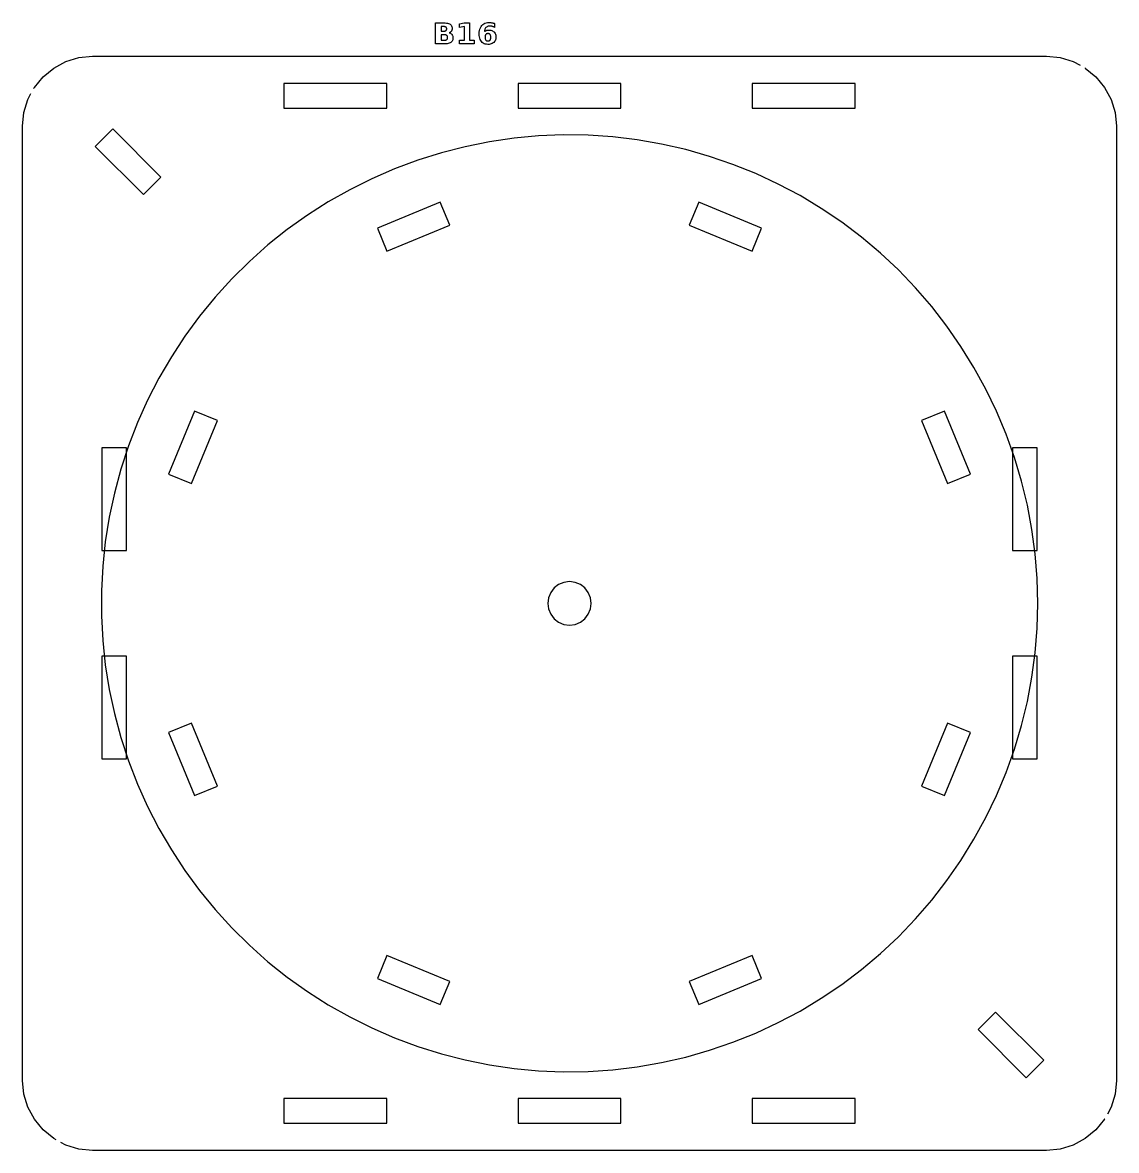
# Model space of a CAD drawing. Header units: millimetres. Extents: x 8 to 295, y 9 to 290.
# Drawn here: x 8.9 to 135.1, y 8.9 to 139 of the extents above; entities that cross this region are included whole.
import ezdxf

# ---------------------------------------------------------------- set-up
doc = ezdxf.new("R2010")
doc.units = ezdxf.units.MM
for name, color, linetype in [('CUT', 1, 'CONTINUOUS'), ('ENGRAVE', 5, 'CONTINUOUS'), ('SCORE', 7, 'CONTINUOUS')]:
    doc.layers.add(name, color=color, linetype=linetype)

msp = doc.modelspace()

# ---------------------------------------------------------------- linework, layer by layer
at = {"layer": 'CUT', "color": 1}
for points in [[(10.2055, 131.3367), (10.2856, 131.4864), (11.2899, 132.7101), (12.5136, 133.7144), (13.9097, 134.4607), (15.4246, 134.9202), (16.9963, 135.075), (127.0037, 135.075), (128.5754, 134.9202), (130.0903, 134.4607), (130.8831, 134.0369)], [(131.4563, 133.7305), (131.4864, 133.7144), (132.7101, 132.7101), (133.7144, 131.4864), (134.4607, 130.0903), (134.9202, 128.5754), (135.075, 127.0037), (135.075, 16.9963), (134.9202, 15.4246), (134.4607, 13.9097), (134.0402, 13.1231)], [(12.7829, 10.1416), (12.5136, 10.2856), (11.2899, 11.2899), (10.2856, 12.5136), (9.5393, 13.9097), (9.0798, 15.4246), (8.925, 16.9963), (8.925, 127.0037), (9.0798, 128.5754), (9.5393, 130.0903), (9.8991, 130.7634)], [(133.7338, 12.5498), (133.7144, 12.5136), (132.7101, 11.2899), (131.4864, 10.2856), (130.0903, 9.5393), (128.5754, 9.0798), (127.0037, 8.925), (16.9963, 8.925), (15.4246, 9.0798), (13.9097, 9.5393), (13.3562, 9.8352)]]:
    msp.add_lwpolyline(points, dxfattribs=at)
for points in [[(39.075, 129.075), (50.925, 129.075), (50.925, 131.925), (39.075, 131.925), (39.075, 129.075)], [(77.925, 129.075), (77.925, 131.925), (66.075, 131.925), (66.075, 129.075), (77.925, 129.075)], [(93.075, 129.075), (104.925, 129.075), (104.925, 131.925), (93.075, 131.925), (93.075, 129.075)], [(22.8561, 119.1287), (24.8713, 121.1439), (19.3205, 126.6947), (17.3053, 124.6795), (22.8561, 119.1287)], [(58.1854, 115.6078), (57.0948, 118.2409), (49.8423, 115.2368), (50.933, 112.6038), (58.1854, 115.6078)], [(93.067, 112.6038), (94.1577, 115.2368), (86.9052, 118.2409), (85.8146, 115.6078), (93.067, 112.6038)], [(31.3962, 93.067), (28.7632, 94.1577), (25.7591, 86.9052), (28.3922, 85.8146), (31.3962, 93.067)], [(118.2409, 86.9052), (115.2368, 94.1577), (112.6038, 93.067), (115.6078, 85.8146), (118.2409, 86.9052)], [(20.925, 78.075), (20.925, 89.925), (18.075, 89.925), (18.075, 78.075), (20.925, 78.075)], [(123.075, 78.075), (125.925, 78.075), (125.925, 89.925), (123.075, 89.925), (123.075, 78.075)], [(73.253, 69.8297), (73.7721, 70.2279), (74.1703, 70.747), (74.4207, 71.3514), (74.5061, 72), (74.4207, 72.6486), (74.1703, 73.253), (73.7721, 73.7721), (73.253, 74.1703), (72.6486, 74.4207), (72, 74.5061), (71.3514, 74.4207), (70.747, 74.1703), (70.2279, 73.7721), (69.8297, 73.253), (69.5793, 72.6486), (69.4939, 72), (69.5793, 71.3514), (69.8297, 70.747), (70.2279, 70.2279), (70.747, 69.8297), (71.3514, 69.5793), (72, 69.4939), (72.6486, 69.5793), (73.253, 69.8297)], [(18.075, 54.075), (20.925, 54.075), (20.925, 65.925), (18.075, 65.925), (18.075, 54.075)], [(123.075, 54.075), (125.925, 54.075), (125.925, 65.925), (123.075, 65.925), (123.075, 54.075)], [(31.3962, 50.933), (28.3922, 58.1854), (25.7591, 57.0948), (28.7632, 49.8423), (31.3962, 50.933)], [(118.2409, 57.0948), (115.6078, 58.1854), (112.6038, 50.933), (115.2368, 49.8423), (118.2409, 57.0948)], [(58.1854, 28.3922), (50.933, 31.3962), (49.8423, 28.7632), (57.0948, 25.7591), (58.1854, 28.3922)], [(86.9052, 25.7591), (94.1577, 28.7632), (93.067, 31.3962), (85.8146, 28.3922), (86.9052, 25.7591)], [(124.6795, 17.3053), (126.6947, 19.3205), (121.1439, 24.8713), (119.1287, 22.8561), (124.6795, 17.3053)], [(50.925, 12.075), (50.925, 14.925), (39.075, 14.925), (39.075, 12.075), (50.925, 12.075)], [(77.925, 12.075), (77.925, 14.925), (66.075, 14.925), (66.075, 12.075), (77.925, 12.075)], [(104.925, 12.075), (104.925, 14.925), (93.075, 14.925), (93.075, 12.075), (104.925, 12.075)]]:
    msp.add_lwpolyline(points, close=True, dxfattribs=at)
at = {"layer": 'ENGRAVE', "color": 5}
for points in [[(58.3683, 137.6649), (58.4127, 137.6205), (58.4522, 137.5707), (58.486, 137.516), (58.5137, 137.4575), (58.5352, 137.3949), (58.5506, 137.3283), (58.5598, 137.2578), (58.5629, 137.1833), (58.5562, 137.0711), (58.5364, 136.9688), (58.5034, 136.8765), (58.4572, 136.7941), (58.3978, 136.7217), (58.3252, 136.6592), (58.2391, 136.6065), (58.1393, 136.5634), (58.0257, 136.5298), (57.8984, 136.5058), (57.7574, 136.4915), (57.6026, 136.4867), (56.5625, 136.4867), (56.5625, 138.9167), (57.5033, 138.9167), (57.6643, 138.9124), (57.8097, 138.8997), (57.9397, 138.8784), (58.0541, 138.8487), (58.1531, 138.8104), (58.2365, 138.7637), (58.3059, 138.7076), (58.3627, 138.6413), (58.4068, 138.5647), (58.4383, 138.478), (58.4573, 138.381), (58.4636, 138.2738), (58.4613, 138.2161), (58.4543, 138.1614), (58.4428, 138.1096), (58.4267, 138.0608), (58.4059, 138.0148), (58.3806, 137.9719), (58.3508, 137.9321), (58.3169, 137.896), (58.2788, 137.8634), (58.2366, 137.8344), (58.1902, 137.809), (58.1397, 137.7871), (58.2044, 137.7648), (58.2641, 137.737), (58.3187, 137.7037), (58.3683, 137.6649)], [(57.666, 137.9922), (57.7015, 138.0049), (57.733, 138.0211), (57.7604, 138.041), (57.7838, 138.0645), (57.8029, 138.0913), (57.8178, 138.1216), (57.8284, 138.1553), (57.8348, 138.1925), (57.8369, 138.2331), (57.8348, 138.2732), (57.8284, 138.31), (57.8178, 138.3436), (57.8029, 138.3738), (57.7838, 138.4007), (57.7604, 138.4243), (57.733, 138.4445), (57.7015, 138.461), (57.666, 138.4738), (57.6266, 138.4829), (57.5832, 138.4884), (57.5358, 138.4903), (57.1892, 138.4903), (57.1892, 137.9759), (57.5358, 137.9759), (57.5832, 137.9777), (57.6266, 137.9832), (57.666, 137.9922)], [(59.8746, 138.4903), (59.3065, 138.3731), (59.3065, 138.7995), (59.8713, 138.9167), (60.467, 138.9167), (60.467, 136.9196), (61.0204, 136.9196), (61.0204, 136.4867), (59.3212, 136.4867), (59.3212, 136.9196), (59.8746, 136.9196), (59.8746, 138.4903)], [(63.313, 138.4273), (63.2629, 138.4486), (63.2139, 138.4677), (63.1658, 138.4847), (63.1188, 138.4995), (63.0727, 138.5122), (63.0273, 138.5229), (62.9823, 138.5317), (62.9376, 138.5385), (62.8933, 138.5433), (62.8493, 138.5463), (62.8058, 138.5472), (62.7159, 138.5429), (62.6329, 138.53), (62.5567, 138.5084), (62.4875, 138.4781), (62.4251, 138.4393), (62.3696, 138.3918), (62.3211, 138.3358), (62.2799, 138.2714), (62.2459, 138.1987), (62.2191, 138.1176), (62.1996, 138.0282), (62.1873, 137.9304), (62.2236, 137.9558), (62.2609, 137.9791), (62.2992, 138.0001), (62.3385, 138.019), (62.3787, 138.0356), (62.42, 138.05), (62.4624, 138.0622), (62.5061, 138.0721), (62.551, 138.0799), (62.5972, 138.0854), (62.6447, 138.0888), (62.6934, 138.0899), (62.8137, 138.0838), (62.9259, 138.0656), (63.0302, 138.0353), (63.1264, 137.9929), (63.2146, 137.9384), (63.2948, 137.8718), (63.3647, 137.7953), (63.4219, 137.7114), (63.4664, 137.6199), (63.4981, 137.5209), (63.5172, 137.4145), (63.5235, 137.3005), (63.5164, 137.1746), (63.4951, 137.0573), (63.4596, 136.9487), (63.41, 136.8487), (63.3461, 136.7574), (63.268, 136.6747), (63.178, 136.6028), (63.0783, 136.544), (62.9689, 136.4983), (62.8499, 136.4656), (62.7212, 136.446), (62.5828, 136.4395), (62.4308, 136.4484), (62.2908, 136.475), (62.1626, 136.5194), (62.0464, 136.5816), (61.942, 136.6616), (61.8495, 136.7593), (61.7702, 136.8733), (61.7053, 137.0023), (61.6548, 137.1461), (61.6188, 137.3047), (61.5971, 137.4783), (61.5899, 137.6667), (61.5984, 137.8603), (61.6237, 138.0395), (61.6658, 138.2044), (61.7248, 138.355), (61.8007, 138.4912), (61.8935, 138.6131), (62.0009, 138.7183), (62.1209, 138.8044), (62.2534, 138.8713), (62.3984, 138.9191), (62.5559, 138.9478), (62.726, 138.9574), (62.7816, 138.9567), (62.8367, 138.9545), (62.8912, 138.9509), (62.9452, 138.9458), (62.9986, 138.9393), (63.0515, 138.9313), (63.1041, 138.9219), (63.1564, 138.9111), (63.2086, 138.8988), (63.2606, 138.885), (63.3124, 138.8699), (63.364, 138.8532), (63.364, 138.404), (63.313, 138.4273)], [(57.7671, 136.9486), (57.8067, 136.9685), (57.841, 136.9929), (57.8701, 137.0217), (57.8939, 137.0551), (57.9124, 137.093), (57.9256, 137.1354), (57.9336, 137.1823), (57.9362, 137.2337), (57.9336, 137.2842), (57.9257, 137.3302), (57.9126, 137.3719), (57.8943, 137.4092), (57.8707, 137.4421), (57.8418, 137.4706), (57.8077, 137.4947), (57.7682, 137.5144), (57.7234, 137.5298), (57.6733, 137.5407), (57.6178, 137.5473), (57.557, 137.5495), (57.1892, 137.5495), (57.1892, 136.9131), (57.557, 136.9131), (57.6173, 136.9153), (57.6725, 136.922), (57.7224, 136.933), (57.7671, 136.9486)], [(62.4888, 137.6744), (62.4454, 137.6596), (62.4066, 137.6388), (62.3724, 137.6122), (62.3427, 137.5796), (62.3176, 137.5411), (62.297, 137.4967), (62.2811, 137.4464), (62.2696, 137.3901), (62.2628, 137.3279), (62.2605, 137.2598), (62.2628, 137.1917), (62.2696, 137.1295), (62.2811, 137.0732), (62.297, 137.0229), (62.3176, 136.9785), (62.3427, 136.94), (62.3724, 136.9074), (62.4066, 136.8807), (62.4454, 136.86), (62.4888, 136.8452), (62.5368, 136.8363), (62.5893, 136.8334), (62.6423, 136.8363), (62.6906, 136.8452), (62.7343, 136.86), (62.7734, 136.8807), (62.8078, 136.9074), (62.8375, 136.94), (62.8626, 136.9785), (62.8832, 137.0229), (62.8991, 137.0732), (62.9106, 137.1295), (62.9174, 137.1917), (62.9197, 137.2598), (62.9174, 137.3279), (62.9106, 137.3901), (62.8991, 137.4464), (62.8832, 137.4967), (62.8626, 137.5411), (62.8375, 137.5796), (62.8078, 137.6122), (62.7734, 137.6388), (62.7343, 137.6596), (62.6906, 137.6744), (62.6423, 137.6833), (62.5893, 137.6862), (62.5368, 137.6833), (62.4888, 137.6744)]]:
    msp.add_lwpolyline(points, close=True, dxfattribs=at)
at = {"layer": 'SCORE', "color": 7}
msp.add_lwpolyline([(126, 72), (125.9247, 74.8499), (125.6992, 77.6918), (125.324, 80.5179), (124.8001, 83.3202), (124.1291, 86.0909), (123.3128, 88.8224), (122.3535, 91.507), (121.2538, 94.1373), (120.0169, 96.7058), (118.6461, 99.2055), (117.1453, 101.6294), (115.5187, 103.9706), (113.7708, 106.2228), (111.9065, 108.3796), (109.9309, 110.4349), (107.8496, 112.3832), (105.6684, 114.2189), (103.3934, 115.9369), (101.0309, 117.5325), (98.5874, 119.0012), (96.0699, 120.3388), (93.4852, 121.5417), (90.8407, 122.6066), (88.1437, 123.5304), (85.4016, 124.3106), (82.6223, 124.945), (79.8133, 125.4318), (76.9825, 125.7696), (74.1378, 125.9577), (71.2872, 125.9953), (68.4386, 125.8824), (65.5999, 125.6194), (62.779, 125.2069), (59.9839, 124.6461), (57.2222, 123.9386), (54.5017, 123.0863), (51.83, 122.0916), (49.2145, 120.9573), (46.6625, 119.6866), (44.1812, 118.283), (41.7773, 116.7503), (39.4577, 115.0929), (37.2288, 113.3154), (35.0969, 111.4228), (33.0677, 109.4203), (31.1471, 107.3135), (29.3404, 105.1082), (27.6525, 102.8107), (26.0883, 100.4273), (24.652, 97.9647), (23.3477, 95.4297), (22.179, 92.8294), (21.1491, 90.1711), (20.261, 87.4621), (19.5171, 84.71), (18.9195, 81.9225), (18.4698, 79.1073), (18.1693, 76.2723), (18.0188, 73.4254), (18.0188, 70.5746), (18.1693, 67.7277), (18.4698, 64.8927), (18.9195, 62.0775), (19.5171, 59.29), (20.261, 56.5379), (21.1491, 53.8289), (22.179, 51.1706), (23.3477, 48.5703), (24.652, 46.0353), (26.0883, 43.5727), (27.6525, 41.1893), (29.3404, 38.8918), (31.1471, 36.6865), (33.0677, 34.5797), (35.0969, 32.5772), (37.2288, 30.6846), (39.4577, 28.9071), (41.7773, 27.2497), (44.1812, 25.717), (46.6625, 24.3134), (49.2145, 23.0427), (51.83, 21.9084), (54.5017, 20.9137), (57.2222, 20.0614), (59.9839, 19.3539), (62.779, 18.7931), (65.5999, 18.3806), (68.4386, 18.1176), (71.2872, 18.0047), (74.1378, 18.0423), (76.9825, 18.2304), (79.8133, 18.5682), (82.6223, 19.055), (85.4016, 19.6894), (88.1437, 20.4696), (90.8407, 21.3934), (93.4852, 22.4583), (96.0699, 23.6612), (98.5874, 24.9988), (101.0309, 26.4675), (103.3934, 28.0631), (105.6684, 29.7811), (107.8496, 31.6168), (109.9309, 33.5651), (111.9065, 35.6204), (113.7708, 37.7772), (115.5187, 40.0294), (117.1453, 42.3706), (118.6461, 44.7945), (120.0169, 47.2942), (121.2538, 49.8627), (122.3535, 52.493), (123.3128, 55.1776), (124.1291, 57.9091), (124.8001, 60.6798), (125.324, 63.4821), (125.6992, 66.3082), (125.9247, 69.1501), (126, 72)], dxfattribs=at)

doc.saveas('drawing.dxf')
